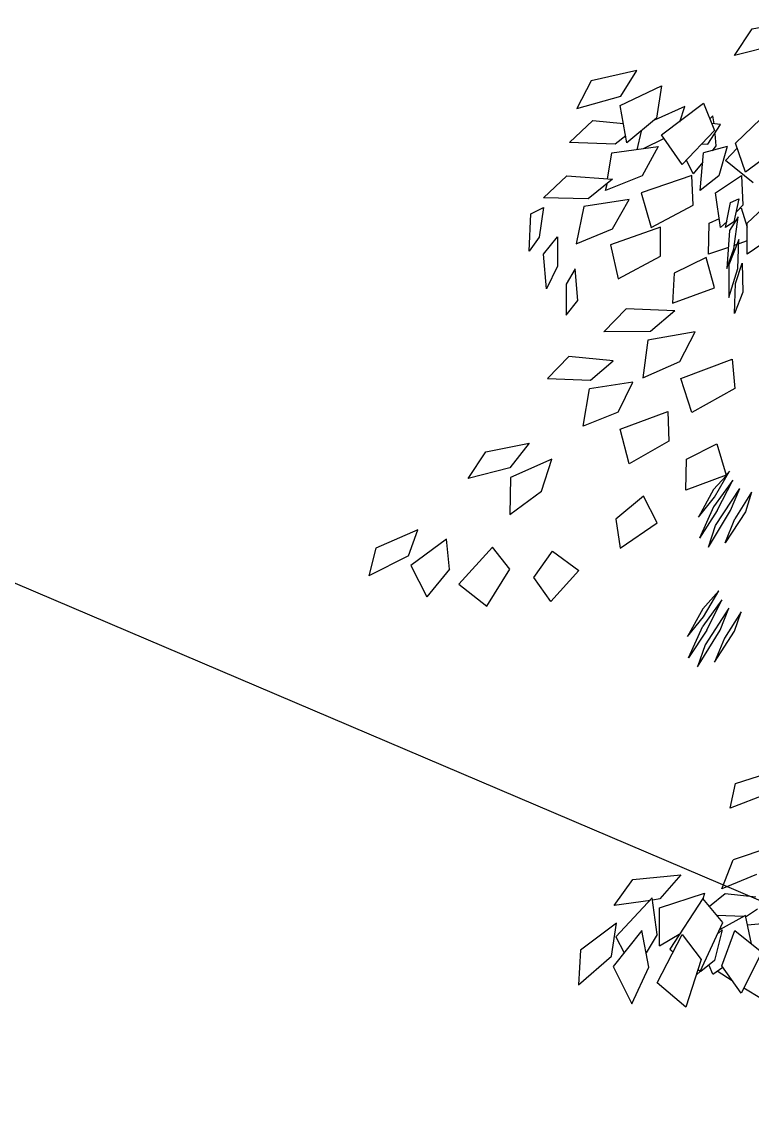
# Model space of a CAD drawing. Header units: millimetres. Extents: x 563079 to 571925, y 2063830 to 2067381.
# Drawn here: x 570968.82 to 570975.13, y 2066593.44 to 2066602.79 of the extents above; entities that cross this region are included whole.
import ezdxf

# ---------------------------------------------------------------- set-up
doc = ezdxf.new("R2010")
doc.units = ezdxf.units.MM
doc.header["$MEASUREMENT"] = 0
doc.layers.add('MC', color=7, linetype='Continuous')
doc.layers.add('SO', color=48, linetype='Continuous')
doc.styles.add('TIEUDE', font='', dxfattribs={"width": 0.8})
doc.styles.get('TIEUDE').set_extended_font_data('.VnAvantH')
doc.dimstyles.new('DIM3', dxfattribs={"dimscale": 1.2, "dimtxt": 1.2, "dimasz": 0.4, "dimexe": 0, "dimexo": 0, "dimgap": 0.3, "dimtad": 1, "dimzin": 0, "dimdsep": 46, "dimtxsty": 'TIEUDE', "dimblk1": 'BOXFILLED', "dimblk2": 'BOXFILLED', "dimsah": 1, "dimcen": 0.09, "dimdle": 0.8, "dimclrd": 9, "dimclre": 9, "dimclrt": 7, "dimadec": 1, "dimazin": 0, "dimtfac": 1, "dimtmove": 2, "dimatfit": 3, "dimldrblk": 'BOXFILLED', "dimfxl": 1, "dimtolj": 1, "dimtzin": 0, "dimarcsym": 0})

# ---------------------------------------------------------------- blocks, each defined once
blk = doc.blocks.new('_BoxFilled')
at = {"color": 0, "linetype": 'ByBlock', "lineweight": -2}
blk.add_line((-0.5, 0), (-1, 0), dxfattribs=at)
at = {"color": 0, "linetype": 'ByBlock'}
blk.add_solid([(-0.5, 0.5), (0.5, 0.5), (-0.5, -0.5), (0.5, -0.5)], dxfattribs=at)
blk = doc.blocks.new('fasfsfsdf')
at = {"color": 99, "linetype": 'ByBlock'}
for p, q in [((596100.1816, 2065636.6947), (596099.8581, 2065636.7554)), ((596100.3338, 2065636.4628), (596100.1816, 2065636.6947)), ((596099.9675, 2065636.5556), (596100.3338, 2065636.4628)), ((596101.3138, 2065636.1132), (596101.1758, 2065636.3344)), ((596101.1758, 2065636.3344), (596101.5706, 2065636.2452)), ((596101.5706, 2065636.2452), (596101.6943, 2065636.0062)), ((596101.3185, 2065636.0311), (596100.9617, 2065636.2024)), ((596100.9617, 2065636.2024), (596101.0045, 2065635.9241)), ((596100.6002, 2065636.0525), (596100.505, 2065635.8171)), ((596100.9617, 2065635.7778), (596100.6002, 2065636.0525)), ((596101.6943, 2065636.0062), (596101.3138, 2065636.1132)), ((596100.5098, 2065635.8741), (596100.5193, 2065635.9419)), ((596100.5193, 2065635.9419), (596100.5431, 2065635.9205)), ((596100.8047, 2065635.892), (596100.7619, 2065636.024)), ((596100.7619, 2065636.024), (596101.0188, 2065635.9098)), ((596101.2614, 2065635.71), (596101.3185, 2065636.0311)), ((596100.3243, 2065635.7065), (596100.1054, 2065635.917)), ((596100.4527, 2065635.867), (596100.5288, 2065635.8777)), ((596100.5621, 2065635.6993), (596100.4527, 2065635.867)), ((596101.0045, 2065635.9241), (596101.2614, 2065635.71)), ((596101.5564, 2065635.9027), (596101.29, 2065635.8777)), ((596101.7562, 2065635.7136), (596101.5564, 2065635.9027)), ((596100.4908, 2065635.6851), (596100.5003, 2065635.7885)), ((596100.505, 2065635.8171), (596100.7857, 2065635.5245)), ((596100.7857, 2065635.5245), (596100.9617, 2065635.7778)), ((596101.1377, 2065635.8099), (596101.1758, 2065635.6494)), ((596101.2709, 2065635.7707), (596101.3613, 2065635.6993)), ((596099.9294, 2065635.6886), (596100.2386, 2065635.4567)), ((596100.2386, 2065635.4567), (596100.3243, 2065635.7065)), ((596100.31, 2065635.6636), (596100.4099, 2065635.5566)), ((596100.3956, 2065635.6779), (596100.467, 2065635.4246)), ((596100.3956, 2065635.6779), (596100.6002, 2065635.6244)), ((596100.5241, 2065635.6422), (596100.4908, 2065635.6851)), ((596100.6145, 2065635.7029), (596100.5621, 2065635.6993)), ((596101.1187, 2065635.6601), (596100.9379, 2065635.7493)), ((596101.3899, 2065635.6244), (596100.9903, 2065635.6779)), ((596100.9903, 2065635.6779), (596101.1282, 2065635.4246)), ((596101.3613, 2065635.6993), (596101.7562, 2065635.7136)), ((596100.6287, 2065635.2997), (596100.6002, 2065635.6244)), ((596101.4279, 2065635.3961), (596101.3899, 2065635.6244)), ((596100.172, 2065635.3639), (596100.4099, 2065635.5566)), ((596100.6049, 2065635.5423), (596100.6906, 2065635.4424)), ((596100.6906, 2065635.4424), (596100.7477, 2065635.5602)), ((596100.2719, 2065635.4282), (596100.2624, 2065635.1713)), ((596100.4955, 2065635.2783), (596100.2719, 2065635.4282)), ((596100.467, 2065635.4246), (596100.6287, 2065635.2997)), ((596100.6906, 2065635.1713), (596100.7001, 2065635.4282)), ((596100.7001, 2065635.4282), (596101.1377, 2065635.2783)), ((596101.1282, 2065635.4246), (596101.447, 2065635.2997)), ((596101.78, 2065635.4246), (596101.3851, 2065635.3961)), ((596101.3851, 2065635.3961), (596101.5944, 2065635.2284)), ((596101.9797, 2065635.2355), (596101.78, 2065635.4246)), ((596101.447, 2065635.2997), (596101.4327, 2065635.3532)), ((596100.3671, 2065635.1963), (596100.2957, 2065635.2284)), ((596100.2957, 2065635.2284), (596100.3385, 2065635.0286)), ((596100.4099, 2065634.9786), (596100.3671, 2065635.1963)), ((596100.4527, 2065634.9786), (596100.4955, 2065635.2783)), ((596101.1377, 2065635.2783), (596101.0521, 2065634.9786)), ((596101.3851, 2065634.9679), (596101.2424, 2065635.2212)), ((596101.2424, 2065635.2212), (596101.6325, 2065635.1606)), ((596101.5944, 2065635.2284), (596101.9797, 2065635.2355)), ((596100.2244, 2065635.0179), (596100.0817, 2065635.1499)), ((596100.2767, 2065635.1499), (596100.2244, 2065634.9822)), ((596100.2624, 2065635.1713), (596100.3195, 2065635.1106)), ((596100.2862, 2065635.1427), (596100.2767, 2065635.1499)), ((596101.0521, 2065634.9786), (596100.6906, 2065635.1713)), ((596101.6325, 2065635.1606), (596101.6991, 2065634.8395)), ((596102.0892, 2065635.0964), (596101.9797, 2065635.1534)), ((596101.9797, 2065635.1534), (596102.0178, 2065634.8966)), ((596100.2244, 2065634.7503), (596100.2244, 2065635.0179)), ((596100.3385, 2065634.7967), (596100.3005, 2065635.0714)), ((596100.3005, 2065635.0714), (596100.3766, 2065634.9536)), ((596100.3385, 2065635.0286), (596100.4099, 2065634.9786)), ((596100.3956, 2065635.0321), (596100.4527, 2065634.9786)), ((596100.5526, 2065635.0179), (596100.4622, 2065635.0571)), ((596100.5574, 2065634.7503), (596100.5526, 2065635.0179)), ((596102.1034, 2065634.7753), (596102.0892, 2065635.0964)), ((596100.3766, 2065634.9536), (596100.4004, 2065634.6254)), ((596100.9712, 2065634.9822), (596101.4041, 2065634.8288)), ((596100.9712, 2065634.7324), (596100.9712, 2065634.9822)), ((596101.6991, 2065634.8395), (596101.3851, 2065634.9679)), ((596100.0341, 2065634.8787), (596100.2244, 2065634.7503)), ((596100.2244, 2065634.8644), (596100.2957, 2065634.8395)), ((596100.3052, 2065634.6254), (596100.2957, 2065634.8752)), ((596100.2957, 2065634.8752), (596100.3814, 2065634.6575)), ((596100.31, 2065634.8359), (596100.3338, 2065634.8252)), ((596101.4041, 2065634.8288), (596101.3375, 2065634.5362)), ((596101.9797, 2065634.7503), (596101.8608, 2065634.9001)), ((596101.8608, 2065634.9001), (596101.8608, 2065634.6468)), ((596102.0178, 2065634.8966), (596102.1034, 2065634.7753)), ((596100.4004, 2065634.6254), (596100.3385, 2065634.7967)), ((596100.3861, 2065634.8074), (596100.5574, 2065634.7503)), ((596101.3375, 2065634.5362), (596100.9712, 2065634.7324)), ((596101.956, 2065634.4506), (596101.9797, 2065634.7503)), ((596100.2672, 2065634.6718), (596100.2624, 2065634.422)), ((596100.3243, 2065634.497), (596100.2672, 2065634.6718)), ((596100.3814, 2065634.6575), (596100.3814, 2065634.3757)), ((596100.505, 2065634.4577), (596100.5764, 2065634.7217)), ((596100.5764, 2065634.7217), (596100.8523, 2065634.5862)), ((596101.8608, 2065634.6468), (596101.956, 2065634.4506)), ((596100.3814, 2065634.3757), (596100.3052, 2065634.6254)), ((596100.8523, 2065634.5862), (596100.8666, 2065634.3257)), ((596101.6848, 2065634.3507), (596101.7086, 2065634.6218)), ((596101.7086, 2065634.6218), (596101.7847, 2065634.4898)), ((596100.3338, 2065634.2365), (596100.3243, 2065634.497)), ((596100.8666, 2065634.3257), (596100.505, 2065634.4577)), ((596101.7847, 2065634.4898), (596101.7847, 2065634.2222)), ((596100.2624, 2065634.422), (596100.3338, 2065634.2365)), ((596101.7847, 2065634.2222), (596101.6848, 2065634.3507)), ((596100.8476, 2065634.2615), (596101.2662, 2065634.2793)), ((596100.8476, 2065634.2615), (596101.0569, 2065634.0831)), ((596101.4612, 2065634.0795), (596101.2662, 2065634.2793)), ((596100.8047, 2065633.8226), (596100.6715, 2065634.0795)), ((596100.6715, 2065634.0795), (596101.0807, 2065634.0082)), ((596101.0569, 2065634.0831), (596101.4612, 2065634.0795)), ((596101.0807, 2065634.0082), (596101.1235, 2065633.6835)), ((596100.3528, 2065633.844), (596100.329, 2065633.5907)), ((596100.7952, 2065633.6764), (596100.3528, 2065633.844)), ((596101.1235, 2065633.6835), (596100.8047, 2065633.8226)), ((596101.3804, 2065633.8298), (596101.7609, 2065633.8655)), ((596101.5754, 2065633.6621), (596101.3804, 2065633.8298)), ((596101.7609, 2065633.8655), (596101.9464, 2065633.6764)), ((596100.7001, 2065633.3838), (596100.7952, 2065633.6764)), ((596101.3375, 2065633.3874), (596101.2091, 2065633.6442)), ((596101.2091, 2065633.6442), (596101.5849, 2065633.5872)), ((596101.9464, 2065633.6764), (596101.5754, 2065633.6621)), ((596100.329, 2065633.5907), (596100.7001, 2065633.3838)), ((596101.6372, 2065633.2661), (596101.5849, 2065633.5872)), ((596100.9094, 2065633.3909), (596100.8999, 2065633.1376)), ((596101.3185, 2065633.2411), (596100.9094, 2065633.3909)), ((596101.3375, 2065633.3874), (596101.6372, 2065633.2661)), ((596101.2424, 2065632.9414), (596101.3185, 2065633.2411)), ((596100.8999, 2065633.1376), (596101.2424, 2065632.9414)), ((596100.486, 2065633.1126), (596100.4051, 2065632.8415)), ((596100.7477, 2065632.9806), (596100.486, 2065633.1126)), ((596102.4792, 2065633.0449), (596102.1034, 2065633.1198)), ((596102.1034, 2065633.1198), (596102.2699, 2065632.9057)), ((596102.6315, 2065632.8129), (596102.4792, 2065633.0449)), ((596100.7524, 2065632.713), (596100.7477, 2065632.9806)), ((596101.9988, 2065632.7059), (596101.9084, 2065632.9806)), ((596101.9084, 2065632.9806), (596102.2652, 2065632.8236)), ((596100.505, 2065632.6524), (596100.3766, 2065632.8772)), ((596100.3766, 2065632.8772), (596100.4051, 2065632.8415)), ((596102.2699, 2065632.9057), (596102.6315, 2065632.8129)), ((596100.4813, 2065632.5382), (596100.3481, 2065632.7987)), ((596100.3481, 2065632.7987), (596100.5146, 2065632.5703)), ((596100.4051, 2065632.8415), (596100.7524, 2065632.713)), ((596100.4051, 2065632.8379), (596100.5146, 2065632.7202)), ((596102.2652, 2065632.8236), (596102.2699, 2065632.5025)), ((596100.1863, 2065632.6952), (596100.329, 2065632.4669)), ((596100.1863, 2065632.6952), (596100.2386, 2065632.5275)), ((596100.4955, 2065632.4098), (596100.2862, 2065632.7273)), ((596100.3671, 2065632.5382), (596100.2862, 2065632.7273)), ((596100.5146, 2065632.7202), (596100.643, 2065632.4811)), ((596102.2699, 2065632.5025), (596101.9988, 2065632.7059)), ((596100.643, 2065632.4811), (596100.505, 2065632.6524)), ((596100.9998, 2065632.4312), (596101.1187, 2065632.6631)), ((596101.1187, 2065632.6631), (596101.3566, 2065632.4633)), ((596100.2386, 2065632.5275), (596100.4147, 2065632.2599)), ((596100.5574, 2065632.2207), (596100.3671, 2065632.5382)), ((596100.4813, 2065632.5382), (596100.6335, 2065632.2992)), ((596100.5146, 2065632.5703), (596100.6335, 2065632.2992)), ((596100.4147, 2065632.2599), (596100.329, 2065632.4669)), ((596100.5574, 2065632.2207), (596100.4955, 2065632.4098)), ((596101.3185, 2065632.2135), (596100.9998, 2065632.4312)), ((596101.3566, 2065632.4633), (596101.3185, 2065632.2135)), ((596103.0644, 2065632.3705), (596103.4259, 2065632.2135)), ((596103.1452, 2065632.1458), (596103.0644, 2065632.3705)), ((596102.2699, 2065632.0316), (596102.4222, 2065632.2207)), ((596102.4222, 2065632.2207), (596102.7123, 2065631.9031)), ((596102.7932, 2065632.0316), (596102.817, 2065632.292)), ((596102.817, 2065632.292), (596103.1262, 2065632.0637)), ((596103.4259, 2065632.2135), (596103.4878, 2065631.9745)), ((596101.9036, 2065632.1886), (596101.6753, 2065632.0209)), ((596102.0654, 2065631.9602), (596101.9036, 2065632.1886)), ((596103.1452, 2065632.1458), (596103.4878, 2065631.9745)), ((596101.6753, 2065632.0209), (596101.9179, 2065631.7533)), ((596102.4697, 2065631.714), (596102.2699, 2065632.0316)), ((596102.7932, 2065632.0316), (596102.9883, 2065631.7925)), ((596103.1262, 2065632.0637), (596102.9883, 2065631.7925)), ((596101.9179, 2065631.7533), (596102.0654, 2065631.9602)), ((596100.6002, 2065631.6213), (596100.467, 2065631.8461)), ((596100.467, 2065631.8461), (596100.6049, 2065631.6891)), ((596102.7123, 2065631.9031), (596102.4697, 2065631.714)), ((596100.5716, 2065631.5071), (596100.4432, 2065631.7676)), ((596100.4432, 2065631.7676), (596100.6049, 2065631.5392)), ((596100.2767, 2065631.6641), (596100.4194, 2065631.4358)), ((596100.3338, 2065631.4964), (596100.2767, 2065631.6641)), ((596100.3814, 2065631.6962), (596100.5859, 2065631.3787)), ((596100.4575, 2065631.5071), (596100.3814, 2065631.6962)), ((596100.6049, 2065631.6891), (596100.7381, 2065631.45)), ((596100.7381, 2065631.45), (596100.6002, 2065631.6213)), ((596100.505, 2065631.2288), (596100.3338, 2065631.4964)), ((596100.6525, 2065631.1896), (596100.4575, 2065631.5071)), ((596100.5716, 2065631.5071), (596100.7286, 2065631.2681)), ((596100.7286, 2065631.2681), (596100.6049, 2065631.5392)), ((596100.4194, 2065631.4358), (596100.505, 2065631.2288)), ((596100.5859, 2065631.3787), (596100.6525, 2065631.1896)), ((596100.3243, 2065630.1834), (596099.9913, 2065630.2905)), ((596100.3718, 2065629.9694), (596100.3243, 2065630.1834)), ((596100.0579, 2065630.0907), (596100.3718, 2065629.9694)), ((596100.0293, 2065629.6304), (596100.3433, 2065629.5234)), ((596100.4432, 2065629.2736), (596100.3433, 2065629.5234)), ((596100.1435, 2065629.3985), (596100.4432, 2065629.2736)), ((596100.7952, 2065629.395), (596100.976, 2065629.188)), ((596101.2091, 2065629.3557), (596100.7952, 2065629.395)), ((596101.3708, 2065629.1309), (596101.2091, 2065629.3557)), ((596100.4147, 2065629.2344), (596100.1483, 2065629.2059)), ((596100.5479, 2065629.1238), (596100.4147, 2065629.2344)), ((596100.9808, 2065629.1095), (596100.5907, 2065629.238)), ((596100.5907, 2065629.238), (596100.6049, 2065629.1845)), ((596100.4337, 2065628.9847), (596100.6049, 2065629.1916)), ((596100.6049, 2065629.1916), (596100.8904, 2065628.7527)), ((596100.976, 2065629.188), (596101.0378, 2065629.1773)), ((596100.9998, 2065628.8812), (596101.0426, 2065629.1952)), ((596101.0426, 2065629.1952), (596101.3566, 2065628.8598)), ((596101.0569, 2065629.1738), (596101.3708, 2065629.1309)), ((596100.134, 2065629.0988), (596100.2291, 2065629.0346)), ((596100.1863, 2065628.7991), (596100.2386, 2065629.0453)), ((596100.2291, 2065629.0346), (596100.2339, 2065629.0346)), ((596100.2386, 2065629.0453), (596100.4622, 2065628.9204)), ((596100.2529, 2065629.0346), (596100.486, 2065629.0453)), ((596100.9808, 2065628.7813), (596100.9808, 2065629.1095)), ((596099.8533, 2065628.9954), (596100.2196, 2065628.9597)), ((596100.6287, 2065628.5601), (596100.4337, 2065628.9847)), ((596101.3518, 2065628.9775), (596101.661, 2065628.7456)), ((596101.3946, 2065628.6921), (596101.3518, 2065628.9775)), ((596100.329, 2065628.9133), (596100.0959, 2065628.7278)), ((596100.4432, 2065628.61), (596100.329, 2065628.9133)), ((596100.4384, 2065628.9204), (596100.4717, 2065628.8919)), ((596100.4384, 2065628.9204), (596100.505, 2065628.6564)), ((596100.7857, 2065628.8812), (596100.6192, 2065628.6635)), ((596100.9998, 2065628.4638), (596100.7857, 2065628.8812)), ((596100.9808, 2065628.7813), (596100.7952, 2065628.8919)), ((596100.9998, 2065628.8812), (596101.0949, 2065628.7206)), ((596101.0711, 2065628.5993), (596101.133, 2065628.9133)), ((596101.133, 2065628.9133), (596101.3804, 2065628.6029)), ((596101.3566, 2065628.8598), (596101.2852, 2065628.7206)), ((596100.8904, 2065628.7527), (596100.8618, 2065628.7313)), ((596101.661, 2065628.7456), (596101.6801, 2065628.4459)), ((596100.0959, 2065628.7278), (596100.2767, 2065628.3746)), ((596100.505, 2065628.6564), (596100.624, 2065628.5601)), ((596100.6192, 2065628.6635), (596100.7524, 2065628.2532)), ((596101.6801, 2065628.4459), (596101.3946, 2065628.6921)), ((596100.2767, 2065628.3746), (596100.4432, 2065628.61)), ((596100.3528, 2065628.4816), (596100.4813, 2065628.5637)), ((596100.5193, 2065628.5387), (596100.4337, 2065628.5993)), ((596100.5193, 2065628.5387), (596100.5526, 2065628.6136)), ((596100.624, 2065628.5601), (596100.6287, 2065628.5601)), ((596100.6287, 2065628.5601), (596100.6478, 2065628.5744)), ((596100.6287, 2065628.5601), (596100.6573, 2065628.5351)), ((596101.2186, 2065628.2818), (596101.0711, 2065628.5993)), ((596101.3804, 2065628.6029), (596101.2186, 2065628.2818)), ((596100.7524, 2065628.2532), (596100.9998, 2065628.4638)), ((596100.1007, 2065628.3246), (596100.2529, 2065628.4174))]:
    blk.add_line(p, q, dxfattribs=at)

msp = doc.modelspace()

# ---------------------------------------------------------------- block references
at = {"layer": 'SO', "color": 4, "xscale": -1, "rotation": 359.9999999988938}
msp.add_blockref('fasfsfsdf', (1167075.30683, 966.03247), dxfattribs=at)

# ---------------------------------------------------------------- leaders
at = {"layer": 'MC', "color": 9}
msp.add_leader([(570979.3325, 2066593.43875), (570967.13204, 2066598.64012), (570955.94116, 2066598.64012)], dimstyle='DIM3', override={"dimasz": 1.5, "dimgap": 0.3, "dimtad": 0}, dxfattribs=at)

doc.saveas('drawing.dxf')
